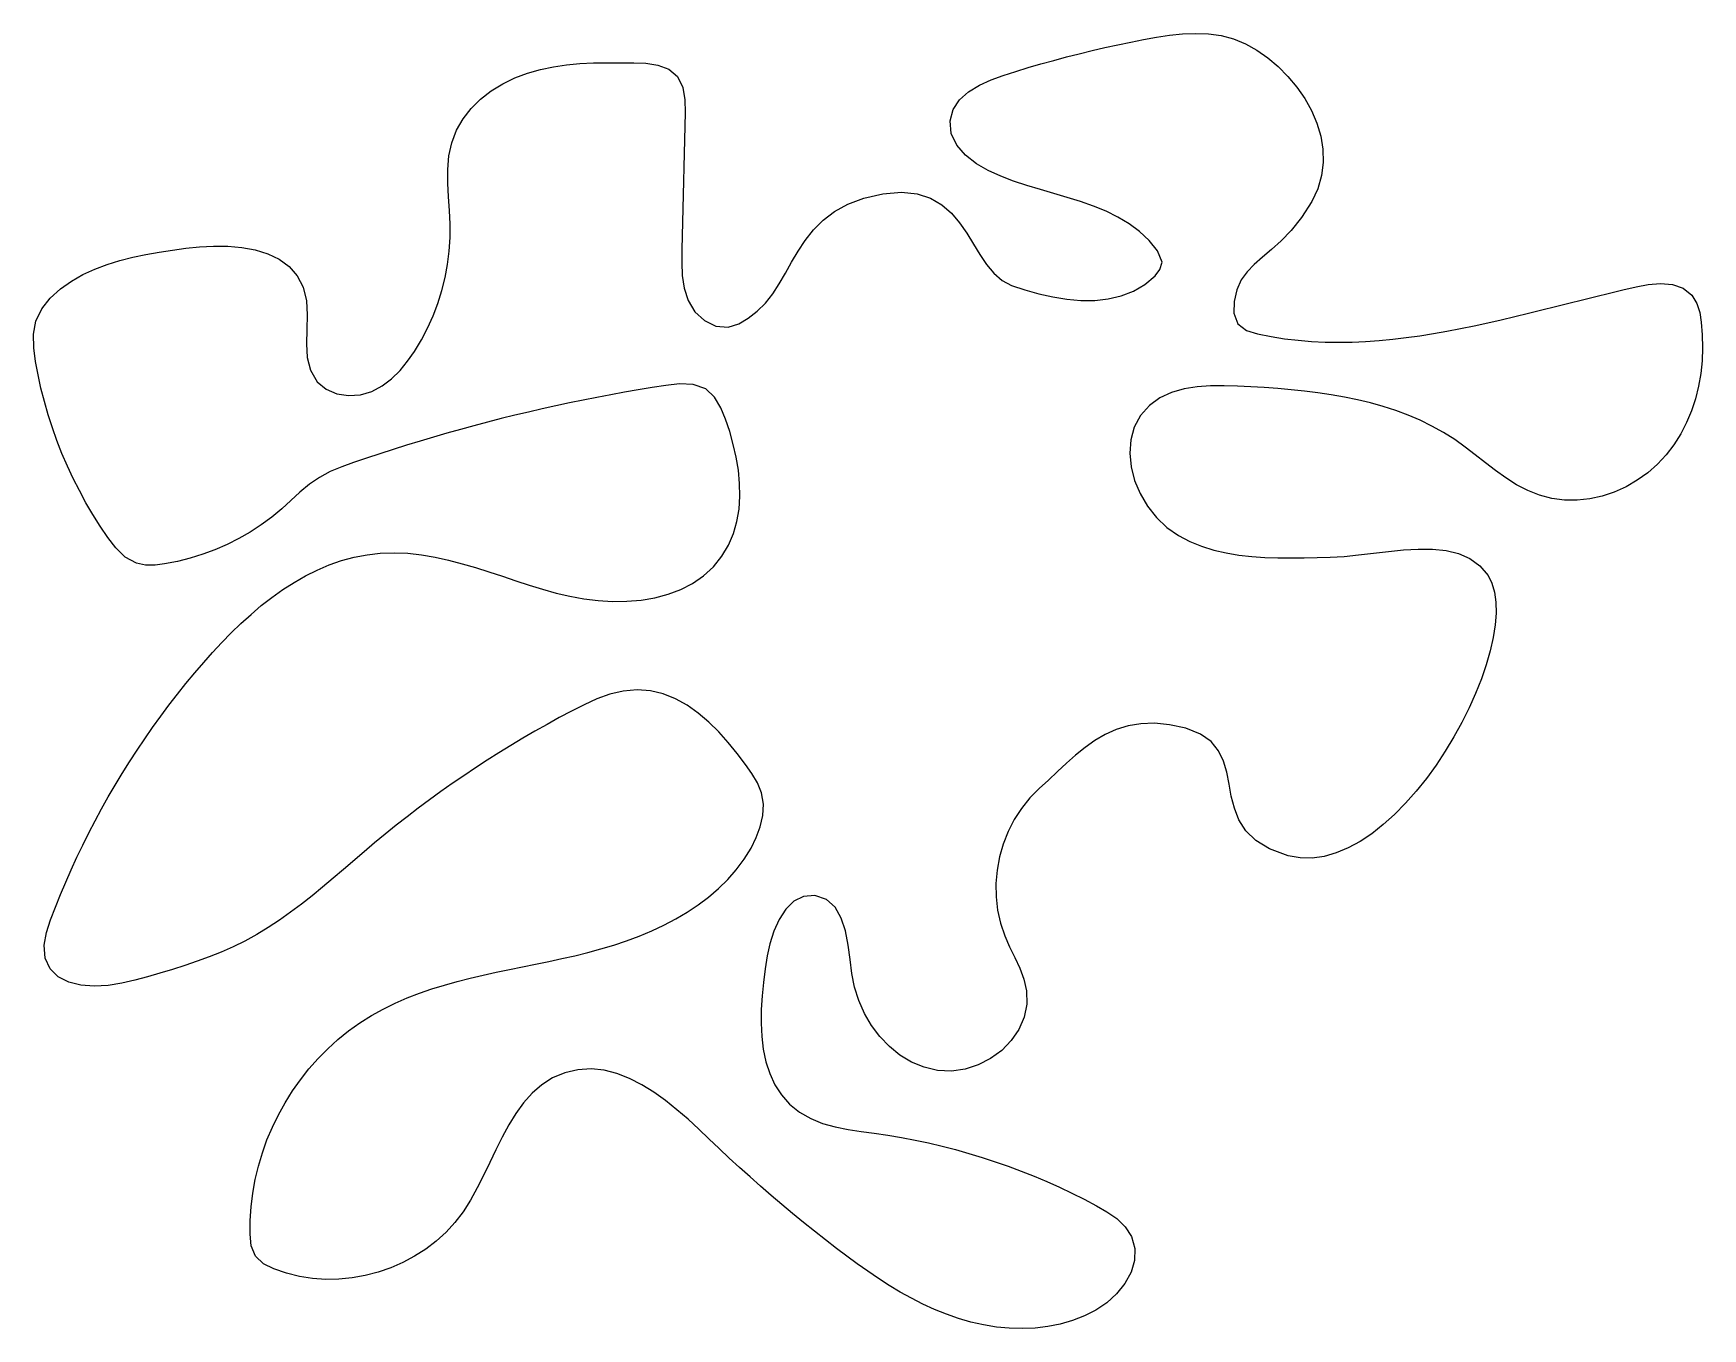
# Model space of a CAD drawing. Extents: x 0 to 119, y 0 to 92.
import ezdxf

# ---------------------------------------------------------------- set-up
doc = ezdxf.new("R2010")
doc.units = 0
doc.layers.get('0').update_dxf_attribs({"linetype": 'CONTINUOUS'})

msp = doc.modelspace()

# ---------------------------------------------------------------- linework, layer by layer
at = {"color": 0}
for p, q in [((77.3395, 91.6189), (78.2616, 91.8118)), ((78.2616, 91.8118), (79.1849, 91.9939)), ((79.1849, 91.9939), (80.1028, 92.159)), ((80.1028, 92.159), (81.0313, 92.2969)), ((81.0313, 92.2969), (81.9644, 92.3907)), ((81.9644, 92.3907), (82.8947, 92.4278)), ((82.8947, 92.4278), (83.8151, 92.3907)), ((83.8151, 92.3907), (84.7178, 92.2651)), ((84.7178, 92.2651), (85.5941, 92.0365)), ((85.5941, 92.0365), (86.4401, 91.6862)), ((86.4401, 91.6862), (87.2504, 91.229)), ((71.8633, 90.2476), (72.7699, 90.5013)), ((72.7699, 90.5013), (73.6783, 90.745)), ((73.6783, 90.745), (74.5906, 90.9782)), ((74.5906, 90.9782), (75.504, 91.2026)), ((75.504, 91.2026), (76.4219, 91.415)), ((76.4219, 91.415), (77.3395, 91.6189)), ((87.2504, 91.229), (88.0346, 90.6805)), ((88.0346, 90.6805), (88.7815, 90.0536)), ((34.3449, 89.2584), (35.2433, 89.5974)), ((35.2433, 89.5974), (36.1597, 89.8536)), ((36.1597, 89.8536), (37.09, 90.0451)), ((37.09, 90.0451), (38.0326, 90.1802)), ((38.0326, 90.1802), (38.9819, 90.267)), ((38.9819, 90.267), (39.9383, 90.3153)), ((39.9383, 90.3153), (40.8975, 90.3358)), ((40.8975, 90.3358), (41.8578, 90.3358)), ((41.8578, 90.3358), (42.8156, 90.3277)), ((42.8156, 90.3277), (43.6809, 90.2917)), ((43.6809, 90.2917), (44.5354, 90.1622)), ((44.5354, 90.1622), (45.3111, 89.8701)), ((45.3111, 89.8701), (45.937, 89.3452)), ((45.937, 89.3452), (46.3296, 88.5705)), ((68.3108, 89.1191), (69.1624, 89.4249)), ((69.1624, 89.4249), (70.0595, 89.7089)), ((70.0595, 89.7089), (70.9595, 89.983)), ((70.9595, 89.983), (71.8633, 90.2476)), ((88.7815, 90.0536), (89.4775, 89.3533)), ((89.4775, 89.3533), (90.1129, 88.5913)), ((31.9002, 87.7341), (32.6567, 88.3239)), ((32.6567, 88.3239), (33.4767, 88.834)), ((33.4767, 88.834), (34.3449, 89.2584)), ((46.3296, 88.5705), (46.4714, 87.69)), ((66.0562, 87.6861), (66.7011, 88.2608)), ((66.7011, 88.2608), (67.4716, 88.7345)), ((67.4716, 88.7345), (68.3108, 89.1191)), ((90.1129, 88.5913), (90.6762, 87.7768)), ((30.6434, 86.3244), (31.225, 87.0673)), ((31.225, 87.0673), (31.9002, 87.7341)), ((46.4714, 87.69), (46.4799, 86.7876)), ((65.3768, 86.1868), (65.5959, 86.9982)), ((65.5959, 86.9982), (66.0562, 87.6861)), ((90.6762, 87.7768), (91.1546, 86.917)), ((91.1546, 86.917), (91.5377, 86.0227)), ((30.1749, 85.5102), (30.6434, 86.3244)), ((46.4577, 85.8075), (46.4136, 83.851)), ((46.4799, 86.7876), (46.4577, 85.8075)), ((65.4664, 85.277), (65.3768, 86.1868)), ((91.5377, 86.0227), (91.8132, 85.102)), ((29.632, 83.6828), (29.8345, 84.6282)), ((29.8345, 84.6282), (30.1749, 85.5102)), ((65.8604, 84.4557), (65.4664, 85.277)), ((91.8132, 85.102), (91.9702, 84.165)), ((29.5506, 82.7207), (29.632, 83.6828)), ((46.4136, 83.851), (46.3903, 82.8724)), ((66.482, 83.735), (65.8604, 84.4557)), ((67.2539, 83.1247), (66.482, 83.735)), ((91.9702, 84.165), (91.9963, 83.221)), ((29.5576, 81.7481), (29.5506, 82.7207)), ((46.3903, 82.8724), (46.3684, 81.8942)), ((68.0985, 82.641), (67.2539, 83.1247)), ((68.9903, 82.2427), (68.0985, 82.641)), ((69.9135, 81.8914), (68.9903, 82.2427)), ((91.8806, 82.2773), (91.6122, 81.3428)), ((91.9963, 83.221), (91.8806, 82.2773)), ((29.6127, 80.7695), (29.5576, 81.7481)), ((46.3684, 81.8942), (46.3462, 80.9142)), ((59.2377, 80.6813), (60.5772, 80.99)), ((60.5772, 80.99), (61.9125, 81.1029)), ((61.9125, 81.1029), (63.0439, 80.9872)), ((63.0439, 80.9872), (63.996, 80.6746)), ((70.86, 81.577), (69.9135, 81.8914)), ((71.8192, 81.2849), (70.86, 81.577)), ((72.7826, 81.0038), (71.8192, 81.2849)), ((73.7415, 80.7201), (72.7826, 81.0038)), ((91.6122, 81.3428), (91.1779, 80.4291)), ((29.6829, 79.7885), (29.6127, 80.7695)), ((29.7312, 78.8098), (29.6829, 79.7885)), ((46.3462, 80.9142), (46.2802, 77.9791)), ((57.1377, 79.714), (58.0993, 80.2499)), ((58.0993, 80.2499), (59.2377, 80.6813)), ((63.996, 80.6746), (64.7982, 80.2019)), ((64.7982, 80.2019), (65.4763, 79.6036)), ((74.6869, 80.4238), (73.7415, 80.7201)), ((75.6102, 80.1), (74.6869, 80.4238)), ((76.5016, 79.7387), (75.6102, 80.1)), ((91.1779, 80.4291), (90.4448, 79.2925)), ((29.727, 77.8524), (29.7312, 78.8098)), ((55.6383, 78.3992), (56.3245, 79.0896)), ((56.3245, 79.0896), (57.1377, 79.714)), ((65.4763, 79.6036), (66.059, 78.9132)), ((66.059, 78.9132), (66.573, 78.1664)), ((77.3536, 79.3253), (76.5016, 79.7387)), ((78.1554, 78.8501), (77.3536, 79.3253)), ((78.898, 78.2973), (78.1554, 78.8501)), ((90.4448, 79.2925), (89.7117, 78.3731)), ((29.6636, 76.8974), (29.727, 77.8524)), ((46.2802, 77.9791), (46.258, 76.9994)), ((54.5387, 76.8847), (55.0513, 77.658)), ((55.0513, 77.658), (55.6383, 78.3992)), ((66.573, 78.1664), (67.0472, 77.3977)), ((67.0472, 77.3977), (67.5086, 76.6424)), ((79.5747, 77.658), (78.898, 78.2973)), ((80.1744, 76.9179), (79.5747, 77.658)), ((88.9938, 77.6249), (88.3049, 77.0019)), ((89.7117, 78.3731), (88.9938, 77.6249)), ((5.25861, 75.9464), (6.16398, 76.2275)), ((6.16398, 76.2275), (7.08865, 76.4632)), ((7.08865, 76.4632), (8.02569, 76.6618)), ((8.02569, 76.6618), (8.97241, 76.8269)), ((8.97241, 76.8269), (9.92188, 76.9705)), ((9.92188, 76.9705), (10.8672, 77.0985)), ((10.8672, 77.0985), (11.8401, 77.1991)), ((11.8401, 77.1991), (12.8461, 77.2527)), ((12.8461, 77.2527), (13.8603, 77.2418)), ((13.8603, 77.2418), (14.8621, 77.1564)), ((14.8621, 77.1564), (15.824, 76.9828)), ((15.824, 76.9828), (16.7253, 76.7059)), ((16.7253, 76.7059), (17.5411, 76.3143)), ((17.5411, 76.3143), (18.248, 75.795)), ((29.5438, 75.9478), (29.6636, 76.8974)), ((46.258, 76.9994), (46.2456, 76.0719)), ((54.0755, 76.098), (54.5387, 76.8847)), ((67.5086, 76.6424), (67.9842, 75.9354)), ((80.5078, 76.1037), (80.1744, 76.9179)), ((87.661, 76.4575), (87.0768, 75.9449)), ((88.3049, 77.0019), (87.661, 76.4575)), ((2.71611, 74.7462), (3.52915, 75.2133)), ((3.52915, 75.2133), (4.37942, 75.6102)), ((4.37942, 75.6102), (5.25861, 75.9464)), ((18.248, 75.795), (18.8213, 75.1336)), ((18.8213, 75.1336), (19.2388, 74.3176)), ((29.1345, 74.0791), (29.366, 75.008)), ((29.366, 75.008), (29.5438, 75.9478)), ((46.2456, 76.0719), (46.2841, 75.1459)), ((46.2841, 75.1459), (46.4192, 74.2389)), ((53.1964, 74.5575), (53.636, 75.3166)), ((53.636, 75.3166), (54.0755, 76.098)), ((67.9842, 75.9354), (68.501, 75.3099)), ((68.501, 75.3099), (69.088, 74.8026)), ((79.266, 74.5105), (79.9994, 75.1346)), ((79.9994, 75.1346), (80.3522, 75.5784)), ((80.3522, 75.5784), (80.5078, 76.1037)), ((86.5685, 75.42), (86.1494, 74.8344)), ((87.0768, 75.9449), (86.5685, 75.42)), ((1.20716, 73.5461), (1.94441, 74.2033)), ((1.94441, 74.2033), (2.71611, 74.7462)), ((19.2388, 74.3176), (19.4675, 73.3531)), ((28.8478, 73.1654), (29.1345, 74.0791)), ((46.4192, 74.2389), (46.699, 73.3668)), ((52.2125, 73.1834), (52.7308, 73.841)), ((52.7308, 73.841), (53.1964, 74.5575)), ((69.088, 74.8026), (69.7713, 74.447)), ((69.7713, 74.447), (70.7196, 74.1274)), ((70.7196, 74.1274), (71.6993, 73.8491)), ((71.6993, 73.8491), (72.6983, 73.6215)), ((77.585, 73.6946), (78.4571, 74.035)), ((78.4571, 74.035), (79.266, 74.5105)), ((85.8365, 74.1412), (85.6439, 73.2952)), ((86.1494, 74.8344), (85.8365, 74.1412)), ((111.443, 73.6632), (112.404, 73.896)), ((112.404, 73.896), (113.363, 74.1232)), ((113.363, 74.1232), (114.322, 74.3409)), ((114.322, 74.3409), (115.176, 74.501)), ((115.176, 74.501), (116.053, 74.5755)), ((116.053, 74.5755), (116.899, 74.512)), ((116.899, 74.512), (117.662, 74.2541)), ((117.662, 74.2541), (118.293, 73.7485)), ((0.17225, 71.9018), (0.59256, 72.7798)), ((0.59256, 72.7798), (1.20716, 73.5461)), ((19.4675, 73.3531), (19.5268, 72.3403)), ((28.5075, 72.2711), (28.8478, 73.1654)), ((46.699, 73.3668), (47.1812, 72.5717)), ((51.6184, 72.6048), (52.2125, 73.1834)), ((72.6983, 73.6215), (73.7073, 73.4603)), ((73.7073, 73.4603), (74.7116, 73.375)), ((74.7116, 73.375), (75.7012, 73.3764)), ((75.7012, 73.3764), (76.6632, 73.4797)), ((76.6632, 73.4797), (77.585, 73.6946)), ((85.6439, 73.2952), (85.6149, 72.4574)), ((106.624, 72.4627), (107.589, 72.7012)), ((107.589, 72.7012), (108.554, 72.9425)), ((108.554, 72.9425), (109.518, 73.1848)), ((109.518, 73.1848), (110.482, 73.4261)), ((110.482, 73.4261), (111.443, 73.6632)), ((118.293, 73.7485), (118.645, 73.1668)), ((118.645, 73.1668), (118.846, 72.5096)), ((0, 70.9595), (0.17225, 71.9018)), ((19.5268, 72.3403), (19.5006, 71.308)), ((28.1147, 71.399), (28.5075, 72.2711)), ((47.1812, 72.5717), (47.8536, 71.9307)), ((47.8536, 71.9307), (48.6639, 71.5328)), ((48.6639, 71.5328), (49.5572, 71.4622)), ((49.5572, 71.4622), (50.3054, 71.6926)), ((50.3054, 71.6926), (50.9859, 72.1071)), ((50.9859, 72.1071), (51.6184, 72.6048)), ((85.6149, 72.4574), (85.8919, 71.6979)), ((85.8919, 71.6979), (86.5283, 71.2227)), ((101.79, 71.3687), (102.757, 71.5684)), ((102.757, 71.5684), (103.725, 71.7793)), ((103.725, 71.7793), (104.691, 71.9998)), ((104.691, 71.9998), (105.658, 72.2284)), ((105.658, 72.2284), (106.624, 72.4627)), ((118.846, 72.5096), (118.955, 71.8249)), ((118.955, 71.8249), (119.032, 70.9112)), ((0.02067, 69.9932), (0, 70.9595)), ((19.5006, 71.308), (19.4744, 70.2867)), ((19.4744, 70.2867), (19.5323, 69.3057)), ((27.1763, 69.7315), (27.671, 70.5513)), ((27.671, 70.5513), (28.1147, 71.399)), ((86.5283, 71.2227), (87.3181, 70.9856)), ((87.3181, 70.9856), (88.277, 70.7954)), ((88.277, 70.7954), (89.2376, 70.6438)), ((89.2376, 70.6438), (90.1982, 70.5294)), ((90.1982, 70.5294), (91.1613, 70.4494)), ((91.1613, 70.4494), (92.1247, 70.4039)), ((92.1247, 70.4039), (93.0878, 70.3887)), ((93.0878, 70.3887), (94.0537, 70.4024)), ((94.0537, 70.4024), (95.0186, 70.4455)), ((95.0186, 70.4455), (95.9859, 70.5143)), ((95.9859, 70.5143), (96.9518, 70.6067)), ((96.9518, 70.6067), (97.9191, 70.721)), ((97.9191, 70.721), (98.8868, 70.8572)), ((98.8868, 70.8572), (99.8541, 71.0103)), ((99.8541, 71.0103), (100.821, 71.1824)), ((100.821, 71.1824), (101.79, 71.3687)), ((119.032, 70.9112), (119.053, 69.9904)), ((0.15434, 69.0287), (0.02067, 69.9932)), ((19.5323, 69.3057), (19.7624, 68.3934)), ((26.6912, 69.0344), (27.1763, 69.7315)), ((119.016, 69.07), (118.919, 68.1549)), ((119.053, 69.9904), (119.016, 69.07)), ((0.33348, 68.0667), (0.15434, 69.0287)), ((0.54295, 67.1103), (0.33348, 68.0667)), ((19.7624, 68.3934), (20.2489, 67.5778)), ((25.5488, 67.7817), (26.151, 68.3754)), ((26.151, 68.3754), (26.6912, 69.0344)), ((118.919, 68.1549), (118.761, 67.2511)), ((0.78273, 66.1624), (0.54295, 67.1103)), ((20.2489, 67.5778), (20.8787, 67.0415)), ((20.8787, 67.0415), (21.6379, 66.712)), ((21.6379, 66.712), (22.4703, 66.5826)), ((23.3233, 66.6418), (24.1377, 66.8817)), ((24.1377, 66.8817), (24.8791, 67.2758)), ((24.8791, 67.2758), (25.5488, 67.7817)), ((42.1569, 66.8211), (41.173, 66.6418)), ((43.1423, 66.9907), (42.1569, 66.8211)), ((44.129, 67.153), (43.1423, 66.9907)), ((45.1171, 67.3089), (44.129, 67.153)), ((46.0939, 67.4232), (45.1171, 67.3089)), ((47.0613, 67.3848), (46.0939, 67.4232)), ((47.9488, 67.0624), (47.0613, 67.3848)), ((48.5842, 66.4792), (47.9488, 67.0624)), ((81.1816, 66.8154), (80.3522, 66.4284)), ((82.072, 67.0719), (81.1816, 66.8154)), ((83.0047, 67.2207), (82.072, 67.0719)), ((83.9625, 67.2842), (83.0047, 67.2207)), ((84.927, 67.2881), (83.9625, 67.2842)), ((85.882, 67.2553), (84.927, 67.2881)), ((86.8345, 67.207), (85.882, 67.2553)), ((87.7895, 67.1505), (86.8345, 67.207)), ((88.7469, 67.0814), (87.7895, 67.1505)), ((89.7047, 67.0003), (88.7469, 67.0814)), ((90.6625, 66.9011), (89.7047, 67.0003)), ((91.6146, 66.7826), (90.6625, 66.9011)), ((92.5629, 66.6418), (91.6146, 66.7826)), ((118.761, 67.2511), (118.539, 66.3621)), ((1.05282, 65.2226), (0.78273, 66.1624)), ((22.4703, 66.5826), (23.3233, 66.6418)), ((36.2768, 65.6361), (35.3025, 65.4113)), ((37.2526, 65.8523), (36.2768, 65.6361)), ((38.2309, 66.0619), (37.2526, 65.8523)), ((39.2105, 66.263), (38.2309, 66.0619)), ((40.1906, 66.4573), (39.2105, 66.263)), ((41.173, 66.6418), (40.1906, 66.4573)), ((49.0347, 65.7229), (48.5842, 66.4792)), ((49.3695, 64.8945), (49.0347, 65.7229)), ((79.6025, 65.8869), (78.9563, 65.1591)), ((80.3522, 66.4284), (79.6025, 65.8869)), ((93.5041, 66.4778), (92.5629, 66.6418)), ((94.4369, 66.2852), (93.5041, 66.4778)), ((95.359, 66.0633), (94.4369, 66.2852)), ((96.2685, 65.8082), (95.359, 66.0633)), ((97.1642, 65.5175), (96.2685, 65.8082)), ((98.0447, 65.1895), (97.1642, 65.5175)), ((118.255, 65.4953), (117.906, 64.6546)), ((118.539, 66.3621), (118.255, 65.4953)), ((1.35323, 64.2909), (1.05282, 65.2226)), ((1.68121, 63.3705), (1.35323, 64.2909)), ((31.4234, 64.437), (30.4588, 64.1738)), ((32.3894, 64.692), (31.4234, 64.437)), ((33.3582, 64.94), (32.3894, 64.692)), ((34.3297, 65.1799), (33.3582, 64.94)), ((35.3025, 65.4113), (34.3297, 65.1799)), ((49.663, 64.0112), (49.3695, 64.8945)), ((78.5153, 64.3308), (78.2655, 63.4298)), ((78.9563, 65.1591), (78.5153, 64.3308)), ((98.9072, 64.8201), (98.0447, 65.1895)), ((99.7507, 64.4081), (98.9072, 64.8201)), ((100.573, 63.9491), (99.7507, 64.4081)), ((117.906, 64.6546), (117.49, 63.8471)), ((2.0395, 62.4597), (1.68121, 63.3705)), ((27.5759, 63.3416), (26.6209, 63.0481)), ((28.535, 63.6266), (27.5759, 63.3416)), ((29.4955, 63.9039), (28.535, 63.6266)), ((30.4588, 64.1738), (29.4955, 63.9039)), ((49.9195, 63.1059), (49.663, 64.0112)), ((50.1276, 62.1841), (49.9195, 63.1059)), ((78.2655, 63.4298), (78.1953, 62.4801)), ((101.372, 63.4421), (100.573, 63.9491)), ((102.114, 62.9144), (101.372, 63.4421)), ((117.49, 63.8471), (117.007, 63.0784)), ((2.42535, 61.5611), (2.0395, 62.4597)), ((23.767, 62.1249), (22.8203, 61.8024)), ((24.7151, 62.4403), (23.767, 62.1249)), ((25.6673, 62.7475), (24.7151, 62.4403)), ((26.6209, 63.0481), (25.6673, 62.7475)), ((50.2818, 61.2539), (50.1276, 62.1841)), ((78.1953, 62.4801), (78.292, 61.5075)), ((102.842, 62.3577), (102.114, 62.9144)), ((103.562, 61.7926), (102.842, 62.3577)), ((116.454, 62.3521), (115.83, 61.6811)), ((117.007, 63.0784), (116.454, 62.3521)), ((2.83876, 60.675), (2.42535, 61.5611)), ((20.3977, 60.7522), (19.6839, 60.2534)), ((21.1735, 61.1657), (20.3977, 60.7522)), ((21.9893, 61.5047), (21.1735, 61.1657)), ((22.8203, 61.8024), (21.9893, 61.5047)), ((50.3728, 60.3222), (50.2818, 61.2539)), ((78.292, 61.5075), (78.5428, 60.536)), ((104.289, 61.2373), (103.562, 61.7926)), ((105.027, 60.7095), (104.289, 61.2373)), ((115.139, 61.0761), (114.39, 60.5398)), ((115.83, 61.6811), (115.139, 61.0761)), ((3.28111, 59.8015), (2.83876, 60.675)), ((3.74964, 58.9428), (3.28111, 59.8015)), ((19.0155, 59.6911), (18.3706, 59.0984)), ((19.6839, 60.2534), (19.0155, 59.6911)), ((50.3922, 59.3975), (50.3728, 60.3222)), ((78.5428, 60.536), (78.9354, 59.5933)), ((78.9354, 59.5933), (79.4561, 58.7029)), ((105.789, 60.2273), (105.027, 60.7095)), ((106.584, 59.8096), (105.789, 60.2273)), ((107.421, 59.4734), (106.584, 59.8096)), ((112.754, 59.7048), (111.887, 59.4155)), ((113.592, 60.0812), (112.754, 59.7048)), ((114.39, 60.5398), (113.592, 60.0812)), ((4.24575, 58.0993), (3.74964, 58.9428)), ((17.7216, 58.5114), (16.9995, 57.9148)), ((18.3706, 59.0984), (17.7216, 58.5114)), ((50.1798, 57.598), (50.3301, 58.4867)), ((50.3301, 58.4867), (50.3922, 59.3975)), ((79.4561, 58.7029), (80.0929, 57.8901)), ((108.3, 59.2434), (107.421, 59.4734)), ((109.196, 59.1273), (108.3, 59.2434)), ((110.098, 59.122), (109.196, 59.1273)), ((110.998, 59.2197), (110.098, 59.122)), ((111.887, 59.4155), (110.998, 59.2197)), ((4.768, 57.2728), (4.24575, 58.0993)), ((5.31647, 56.4624), (4.768, 57.2728)), ((16.2443, 57.361), (15.4602, 56.8494)), ((16.9995, 57.9148), (16.2443, 57.361)), ((49.9318, 56.7351), (50.1798, 57.598)), ((80.0929, 57.8901), (80.833, 57.1817)), ((80.833, 57.1817), (81.6638, 56.6)), ((5.8856, 55.7142), (5.31647, 56.4624)), ((13.8107, 55.9608), (12.9522, 55.5858)), ((14.6472, 56.3824), (13.8107, 55.9608)), ((15.4602, 56.8494), (14.6472, 56.3824)), ((49.579, 55.9096), (49.9318, 56.7351)), ((81.6638, 56.6), (82.4784, 56.177)), ((82.4784, 56.177), (83.3205, 55.8341)), ((6.55256, 55.0651), (5.8856, 55.7142)), ((7.35323, 54.6241), (6.55256, 55.0651)), ((11.18, 54.9822), (10.2719, 54.755)), ((12.0744, 55.2595), (11.18, 54.9822)), ((12.9522, 55.5858), (12.0744, 55.2595)), ((21.1046, 54.5042), (21.9825, 54.81)), ((21.9825, 54.81), (22.881, 55.0556)), ((22.881, 55.0556), (23.7987, 55.233)), ((23.7987, 55.233), (24.7358, 55.3406)), ((24.7358, 55.3406), (25.7252, 55.3738)), ((25.7252, 55.3738), (26.7064, 55.3325)), ((26.7064, 55.3325), (27.6821, 55.2235)), ((27.6821, 55.2235), (28.6508, 55.058)), ((28.6508, 55.058), (29.6154, 54.8446)), ((29.6154, 54.8446), (30.5773, 54.5924)), ((48.4974, 54.3676), (49.112, 55.1272)), ((49.112, 55.1272), (49.579, 55.9096)), ((83.3205, 55.8341), (84.1858, 55.5625)), ((84.1858, 55.5625), (85.0717, 55.3558)), ((85.0717, 55.3558), (85.9758, 55.2055)), ((85.9758, 55.2055), (86.8938, 55.1021)), ((86.8938, 55.1021), (87.8223, 55.0404)), ((87.8223, 55.0404), (88.7582, 55.0115)), ((88.7582, 55.0115), (89.6966, 55.0072)), ((89.6966, 55.0072), (90.6364, 55.0196)), ((90.6364, 55.0196), (91.5719, 55.0404)), ((91.5719, 55.0404), (92.5008, 55.0637)), ((92.5008, 55.0637), (93.4805, 55.1159)), ((93.4805, 55.1159), (94.5074, 55.2154)), ((94.5074, 55.2154), (95.5682, 55.3392)), ((95.5682, 55.3392), (96.6431, 55.4662)), ((96.6431, 55.4662), (97.7152, 55.5696)), ((97.7152, 55.5696), (98.7697, 55.6299)), ((98.7697, 55.6299), (99.7878, 55.6218)), ((99.7878, 55.6218), (100.754, 55.5212)), ((100.754, 55.5212), (101.65, 55.3074)), ((101.65, 55.3074), (102.459, 54.9575)), ((102.459, 54.9575), (103.164, 54.4463)), ((8.0064, 54.4932), (7.35323, 54.6241)), ((8.6789, 54.4961), (8.0064, 54.4932)), ((9.35136, 54.5786), (8.6789, 54.4961)), ((10.2719, 54.755), (9.35136, 54.5786)), ((18.5897, 53.2529), (19.4083, 53.7199)), ((19.4083, 53.7199), (20.2461, 54.139)), ((20.2461, 54.139), (21.1046, 54.5042)), ((30.5773, 54.5924), (31.535, 54.3098)), ((31.535, 54.3098), (32.4914, 54.0067)), ((32.4914, 54.0067), (33.4464, 53.6924)), ((33.4464, 53.6924), (34.4013, 53.3742)), ((47.0172, 53.1827), (47.7957, 53.7214)), ((47.7957, 53.7214), (48.4974, 54.3676)), ((103.164, 54.4463), (103.748, 53.7503)), ((103.748, 53.7503), (104.027, 53.2059)), ((17.0146, 52.1878), (17.7919, 52.7403)), ((17.7919, 52.7403), (18.5897, 53.2529)), ((34.4013, 53.3742), (35.3579, 53.0641)), ((35.3579, 53.0641), (36.3153, 52.7678)), ((36.3153, 52.7678), (37.2745, 52.4965)), ((37.2745, 52.4965), (38.2531, 52.2647)), ((44.3219, 52.1589), (45.2699, 52.4069)), ((45.2699, 52.4069), (46.1712, 52.7473)), ((46.1712, 52.7473), (47.0172, 53.1827)), ((104.027, 53.2059), (104.213, 52.5709)), ((104.213, 52.5709), (104.311, 51.8555)), ((15.5208, 50.9778), (16.2567, 51.5994)), ((16.2567, 51.5994), (17.0146, 52.1878)), ((38.2531, 52.2647), (39.2589, 52.0859)), ((39.2589, 52.0859), (40.2802, 51.9631)), ((40.2802, 51.9631), (41.3082, 51.9024)), ((41.3082, 51.9024), (42.3305, 51.912)), ((42.3305, 51.912), (43.3395, 51.9949)), ((43.3395, 51.9949), (44.3219, 52.1589)), ((104.311, 51.8555), (104.326, 51.0688)), ((14.1097, 49.6591), (14.8042, 50.3301)), ((14.8042, 50.3301), (15.5208, 50.9778)), ((104.26, 50.2186), (104.118, 49.3159)), ((104.326, 51.0688), (104.26, 50.2186)), ((12.7799, 48.2656), (13.4345, 48.9701)), ((13.4345, 48.9701), (14.1097, 49.6591)), ((104.118, 49.3159), (103.903, 48.3665)), ((12.1474, 47.552), (12.7799, 48.2656)), ((103.903, 48.3665), (103.62, 47.3826)), ((10.8838, 46.0446), (11.5094, 46.8037)), ((11.5094, 46.8037), (12.1474, 47.552)), ((103.62, 47.3826), (103.273, 46.3709)), ((9.66971, 44.4969), (10.2691, 45.2755)), ((10.2691, 45.2755), (10.8838, 46.0446)), ((41.1194, 45.2769), (40.1877, 44.9407)), ((42.0744, 45.5069), (41.1194, 45.2769)), ((43.0541, 45.5965), (42.0744, 45.5069)), ((44.009, 45.5235), (43.0541, 45.5965)), ((44.9241, 45.3044), (44.009, 45.5235)), ((45.7976, 44.9531), (44.9241, 45.3044)), ((102.864, 45.3401), (102.398, 44.2997)), ((103.273, 46.3709), (102.864, 45.3401)), ((9.08128, 43.7085), (9.66971, 44.4969)), ((38.3907, 44.0778), (37.5116, 43.6079)), ((39.2783, 44.5287), (38.3907, 44.0778)), ((40.1877, 44.9407), (39.2783, 44.5287)), ((46.6302, 44.4885), (45.7976, 44.9531)), ((47.4225, 43.9279), (46.6302, 44.4885)), ((102.398, 44.2997), (101.88, 43.2594)), ((7.94438, 42.1033), (8.50526, 42.9108)), ((8.50526, 42.9108), (9.08128, 43.7085)), ((36.6377, 43.1285), (35.7699, 42.6378)), ((37.5116, 43.6079), (36.6377, 43.1285)), ((48.175, 43.2883), (47.4225, 43.9279)), ((48.8872, 42.5856), (48.175, 43.2883)), ((78.0796, 43.0209), (77.2365, 42.762)), ((78.9876, 43.174), (78.0796, 43.0209)), ((79.9715, 43.2058), (78.9876, 43.174)), ((81.0383, 43.101), (79.9715, 43.2058)), ((82.1986, 42.8473), (81.0383, 43.101)), ((101.88, 43.2594), (101.312, 42.2271)), ((7.39454, 41.2873), (7.94438, 42.1033)), ((34.9071, 42.1351), (34.0527, 41.6221)), ((35.7699, 42.6378), (34.9071, 42.1351)), ((49.5625, 41.8373), (48.8872, 42.5856)), ((50.1978, 41.0602), (49.5625, 41.8373)), ((75.7093, 41.9806), (75.0066, 41.486)), ((76.4494, 42.4106), (75.7093, 41.9806)), ((77.2365, 42.762), (76.4494, 42.4106)), ((83.2446, 42.4395), (82.1986, 42.8473)), ((84.0024, 41.898), (83.2446, 42.4395)), ((84.5263, 41.2475), (84.0024, 41.898)), ((101.312, 42.2271), (100.699, 41.2115)), ((6.85987, 40.4618), (7.39454, 41.2873)), ((32.3605, 40.5652), (31.5254, 40.0209)), ((33.2038, 41.1), (32.3605, 40.5652)), ((34.0527, 41.6221), (33.2038, 41.1)), ((50.7944, 40.2731), (50.1978, 41.0602)), ((74.3327, 40.9416), (73.6783, 40.3627)), ((75.0066, 41.486), (74.3327, 40.9416)), ((84.8762, 40.5088), (84.5263, 41.2475)), ((85.1076, 39.7055), (84.8762, 40.5088)), ((100.699, 41.2115), (100.044, 40.2223)), ((5.82909, 38.7862), (6.33758, 39.6282)), ((6.33758, 39.6282), (6.85987, 40.4618)), ((30.6958, 39.467), (29.8745, 38.9019)), ((31.5254, 40.0209), (30.6958, 39.467)), ((51.2491, 39.6311), (50.7944, 40.2731)), ((51.646, 38.9573), (51.2491, 39.6311)), ((73.0345, 39.7619), (72.3911, 39.1555)), ((73.6783, 40.3627), (73.0345, 39.7619)), ((85.2759, 38.862), (85.1076, 39.7055)), ((100.044, 40.2223), (99.351, 39.2688)), ((5.34127, 37.9469), (5.82909, 38.7862)), ((29.0601, 38.3261), (28.2512, 37.7416)), ((29.8745, 38.9019), (29.0601, 38.3261)), ((51.9328, 38.2337), (51.646, 38.9573)), ((52.0622, 37.4329), (51.9328, 38.2337)), ((71.7391, 38.5561), (71.0639, 37.8795)), ((72.3911, 39.1555), (71.7391, 38.5561)), ((85.4396, 38.0009), (85.2759, 38.862)), ((98.6247, 38.3575), (97.8683, 37.4992)), ((99.351, 39.2688), (98.6247, 38.3575)), ((4.40559, 36.2465), (4.86586, 37.1009)), ((4.86586, 37.1009), (5.34127, 37.9469)), ((27.4519, 37.1464), (26.6581, 36.5414)), ((28.2512, 37.7416), (27.4519, 37.1464)), ((52.0224, 36.624), (52.0622, 37.4329)), ((70.4674, 37.1341), (69.9505, 36.3319)), ((71.0639, 37.8795), (70.4674, 37.1341)), ((85.6562, 37.145), (85.4396, 38.0009)), ((85.9801, 36.3181), (85.6562, 37.145)), ((97.8683, 37.4992), (97.0855, 36.7026)), ((3.95912, 35.3854), (4.40559, 36.2465)), ((25.8741, 35.9255), (25.0954, 35.3011)), ((26.6581, 36.5414), (25.8741, 35.9255)), ((51.5553, 35.0463), (51.8446, 35.8235)), ((51.8446, 35.8235), (52.0224, 36.624)), ((69.9505, 36.3319), (69.5166, 35.4817)), ((86.4704, 35.5424), (85.9801, 36.3181)), ((96.2794, 35.9763), (95.4567, 35.3289)), ((97.0855, 36.7026), (96.2794, 35.9763)), ((3.52502, 34.5171), (3.95912, 35.3854)), ((24.3265, 34.6659), (23.5851, 34.0417)), ((25.0954, 35.3011), (24.3265, 34.6659)), ((51.1845, 34.3063), (51.5553, 35.0463)), ((69.1677, 34.5901), (68.9046, 33.6696)), ((69.5166, 35.4817), (69.1677, 34.5901)), ((87.1816, 34.8423), (86.4704, 35.5424)), ((88.1726, 34.2401), (87.1816, 34.8423)), ((94.6189, 34.7693), (93.7701, 34.3076)), ((95.4567, 35.3289), (94.6189, 34.7693)), ((2.70233, 32.7601), (3.1061, 33.6421)), ((3.1061, 33.6421), (3.52502, 34.5171)), ((23.5851, 34.0417), (22.1106, 32.7767)), ((50.1329, 32.7587), (50.6871, 33.507)), ((50.6871, 33.507), (51.1845, 34.3063)), ((68.9046, 33.6696), (68.7324, 32.7284)), ((89.498, 33.7592), (88.1726, 34.2401)), ((90.3429, 33.6035), (89.498, 33.7592)), ((91.1973, 33.5897), (90.3429, 33.6035)), ((92.0542, 33.7082), (91.1973, 33.5897)), ((92.9143, 33.9507), (92.0542, 33.7082)), ((93.7701, 34.3076), (92.9143, 33.9507)), ((2.31235, 31.8727), (2.70233, 32.7601)), ((21.3706, 32.1455), (20.6265, 31.5199)), ((22.1106, 32.7767), (21.3706, 32.1455)), ((49.524, 32.0601), (50.1329, 32.7587)), ((68.7324, 32.7284), (68.6513, 31.7762)), ((1.5751, 30.0771), (1.93614, 30.9783)), ((1.93614, 30.9783), (2.31235, 31.8727)), ((20.6265, 31.5199), (19.8768, 30.9053)), ((48.1598, 30.8033), (48.864, 31.4083)), ((48.864, 31.4083), (49.524, 32.0601)), ((68.6513, 31.7762), (68.6622, 30.8212)), ((1.22783, 29.1717), (1.5751, 30.0771)), ((19.1161, 30.3044), (18.3431, 29.7229)), ((19.8768, 30.9053), (19.1161, 30.3044)), ((46.6302, 29.7229), (47.4126, 30.2424)), ((47.4126, 30.2424), (48.1598, 30.8033)), ((53.6607, 29.9351), (53.1883, 29.2048)), ((54.2382, 30.5015), (53.6607, 29.9351)), ((54.9243, 30.8446), (54.2382, 30.5015)), ((55.7265, 30.9066), (54.9243, 30.8446)), ((56.5587, 30.6352), (55.7265, 30.9066)), ((57.1761, 30.0826), (56.5587, 30.6352)), ((57.6157, 29.3109), (57.1761, 30.0826)), ((68.6622, 30.8212), (68.7698, 29.8731)), ((68.7698, 29.8731), (68.9762, 28.9416)), ((0.92742, 28.2774), (1.22783, 29.1717)), ((16.7514, 28.6329), (15.926, 28.1313)), ((17.5562, 29.1648), (16.7514, 28.6329)), ((18.3431, 29.7229), (17.5562, 29.1648)), ((44.0986, 28.3972), (44.9682, 28.8024)), ((44.9682, 28.8024), (45.8128, 29.2433)), ((45.8128, 29.2433), (46.6302, 29.7229)), ((53.1883, 29.2048), (52.8161, 28.3669)), ((57.9191, 28.3876), (57.6157, 29.3109)), ((68.9762, 28.9416), (69.281, 28.0362)), ((0.75792, 27.3623), (0.92742, 28.2774)), ((15.0785, 27.6655), (14.2489, 27.2562)), ((15.926, 28.1313), (15.0785, 27.6655)), ((41.3879, 27.3816), (42.3044, 27.6889)), ((42.3044, 27.6889), (43.2096, 28.0279)), ((43.2096, 28.0279), (44.0986, 28.3972)), ((52.5364, 27.4794), (52.3462, 26.6017)), ((52.8161, 28.3669), (52.5364, 27.4794)), ((58.1201, 27.3761), (57.9191, 28.3876)), ((69.281, 28.0362), (69.6239, 27.2617)), ((0.83647, 26.4515), (0.75792, 27.3623)), ((1.19889, 25.6742), (0.83647, 26.4515)), ((11.6775, 26.2213), (10.7997, 25.925)), ((12.547, 26.5383), (11.6775, 26.2213)), ((13.4042, 26.8828), (12.547, 26.5383)), ((14.2489, 27.2562), (13.4042, 26.8828)), ((35.8193, 26.0215), (36.7538, 26.2144)), ((36.7538, 26.2144), (37.6851, 26.4129)), ((37.6851, 26.4129), (38.6112, 26.6237)), ((38.6112, 26.6237), (39.5372, 26.8511)), ((39.5372, 26.8511), (40.4633, 27.1032)), ((40.4633, 27.1032), (41.3879, 27.3816)), ((52.3462, 26.6017), (52.1945, 25.6742)), ((58.262, 26.3412), (58.1201, 27.3761)), ((58.3805, 25.3476), (58.262, 26.3412)), ((69.6239, 27.2617), (69.9946, 26.4956)), ((69.9946, 26.4956), (70.3474, 25.7266)), ((1.77491, 25.1092), (1.19889, 25.6742)), ((2.52043, 24.733), (1.77491, 25.1092)), ((8.13456, 25.1258), (7.24158, 24.875)), ((9.02614, 25.3821), (8.13456, 25.1258)), ((9.915, 25.6467), (9.02614, 25.3821)), ((10.7997, 25.925), (9.915, 25.6467)), ((30.2355, 24.7854), (31.1547, 25.0197)), ((31.1547, 25.0197), (32.0807, 25.2374)), ((32.0807, 25.2374), (33.0123, 25.4427)), ((33.0123, 25.4427), (33.9466, 25.6398)), ((33.9466, 25.6398), (34.8837, 25.8313)), ((34.8837, 25.8313), (35.8193, 26.0215)), ((52.1945, 25.6742), (52.0651, 24.7206)), ((58.5639, 24.372), (58.3805, 25.3476)), ((70.3474, 25.7266), (70.6409, 24.9411)), ((3.39135, 24.5222), (2.52043, 24.733)), ((4.34358, 24.4547), (3.39135, 24.5222)), ((5.33164, 24.5071), (4.34358, 24.4547)), ((6.31278, 24.6545), (5.33164, 24.5071)), ((7.24158, 24.875), (6.31278, 24.6545)), ((26.6554, 23.6058), (27.5318, 23.9448)), ((27.5318, 23.9448), (28.422, 24.2521)), ((28.422, 24.2521), (29.3233, 24.5305)), ((29.3233, 24.5305), (30.2355, 24.7854)), ((52.0651, 24.7206), (51.9673, 23.7546)), ((58.8617, 23.4184), (58.5639, 24.372)), ((70.6409, 24.9411), (70.8297, 24.1253)), ((70.8297, 24.1253), (70.8561, 23.1593)), ((24.1198, 22.3614), (24.948, 22.8176)), ((24.948, 22.8176), (25.7927, 23.2324)), ((25.7927, 23.2324), (26.6554, 23.6058)), ((51.9095, 22.7845), (51.8982, 21.8199)), ((51.9673, 23.7546), (51.9095, 22.7845)), ((59.2667, 22.5048), (58.8617, 23.4184)), ((70.8561, 23.1593), (70.667, 22.2319)), ((22.4855, 21.2645), (23.2861, 21.8364)), ((23.2861, 21.8364), (24.1198, 22.3614)), ((51.8982, 21.8199), (51.9465, 20.869)), ((59.7697, 21.6421), (59.2667, 22.5048)), ((60.3663, 20.8497), (59.7697, 21.6421)), ((70.667, 22.2319), (70.2867, 21.3624)), ((20.993, 19.9871), (21.7206, 20.6471)), ((21.7206, 20.6471), (22.4855, 21.2645)), ((51.9465, 20.869), (52.0594, 19.9444)), ((61.0485, 20.14), (60.3663, 20.8497)), ((69.7438, 20.5686), (69.0619, 19.8686)), ((70.2867, 21.3624), (69.7438, 20.5686)), ((19.6522, 18.5484), (20.3026, 19.287)), ((20.3026, 19.287), (20.993, 19.9871)), ((52.0594, 19.9444), (52.2496, 19.0528)), ((52.2496, 19.0528), (52.5226, 18.2067)), ((61.8077, 19.5282), (61.0485, 20.14)), ((62.6389, 19.0293), (61.8077, 19.5282)), ((68.2667, 19.2829), (67.3862, 18.8268)), ((69.0619, 19.8686), (68.2667, 19.2829)), ((19.0431, 17.7753), (19.6522, 18.5484)), ((37.0307, 17.8993), (36.2603, 17.4101)), ((37.8989, 18.2673), (37.0307, 17.8993)), ((38.8401, 18.4892), (37.8989, 18.2673)), ((39.7743, 18.5415), (38.8401, 18.4892)), ((40.6975, 18.4437), (39.7743, 18.5415)), ((41.6084, 18.2122), (40.6975, 18.4437)), ((42.5055, 17.8635), (41.6084, 18.2122)), ((43.3846, 17.4143), (42.5055, 17.8635)), ((52.5226, 18.2067), (52.8906, 17.4143)), ((63.5346, 18.66), (62.6389, 19.0293)), ((64.4867, 18.434), (63.5346, 18.66)), ((65.4706, 18.3844), (64.4867, 18.434)), ((66.4464, 18.5222), (65.4706, 18.3844)), ((67.3862, 18.8268), (66.4464, 18.5222)), ((17.9531, 16.1355), (18.4754, 16.9706)), ((18.4754, 16.9706), (19.0431, 17.7753)), ((35.5755, 16.8148), (34.9636, 16.13)), ((36.2603, 17.4101), (35.5755, 16.8148)), ((44.2447, 16.881), (43.3846, 17.4143)), ((45.0854, 16.2815), (44.2447, 16.881)), ((52.8906, 17.4143), (53.359, 16.6853)), ((53.359, 16.6853), (53.939, 16.0307)), ((17.4749, 15.2728), (17.9531, 16.1355)), ((34.9636, 16.13), (34.411, 15.3679)), ((45.8996, 15.6325), (45.0854, 16.2815)), ((46.6908, 14.9503), (45.8996, 15.6325)), ((53.939, 16.0307), (54.6393, 15.4575)), ((16.6619, 13.48), (17.045, 14.3867)), ((17.045, 14.3867), (17.4749, 15.2728)), ((33.9066, 14.5452), (33.4381, 13.677)), ((34.411, 15.3679), (33.9066, 14.5452)), ((47.4528, 14.253), (46.6908, 14.9503)), ((54.6393, 15.4575), (55.4383, 14.9972)), ((55.4383, 14.9972), (56.2913, 14.6554)), ((56.2913, 14.6554), (57.187, 14.4088)), ((57.187, 14.4088), (58.1078, 14.2296)), ((16.3298, 12.5525), (16.6619, 13.48)), ((33.4381, 13.677), (32.9902, 12.7786)), ((48.1831, 13.5558), (47.4528, 14.253)), ((48.9066, 12.864), (48.1831, 13.5558)), ((58.1078, 14.2296), (59.0405, 14.0904)), ((59.0405, 14.0904), (59.9708, 13.965)), ((59.9708, 13.965), (60.9466, 13.8204)), ((60.9466, 13.8204), (61.9196, 13.655)), ((61.9196, 13.655), (62.8883, 13.4676)), ((62.8883, 13.4676), (63.8528, 13.2608)), ((63.8528, 13.2608), (64.812, 13.0349)), ((16.0486, 11.61), (16.3298, 12.5525)), ((32.9902, 12.7786), (32.552, 11.8635)), ((49.6355, 12.1805), (48.9066, 12.864)), ((50.3714, 11.5039), (49.6355, 12.1805)), ((64.812, 13.0349), (65.7669, 12.7868)), ((65.7669, 12.7868), (66.7163, 12.5195)), ((66.7163, 12.5195), (67.6603, 12.2329)), ((67.6603, 12.2329), (68.5973, 11.9269)), ((68.5973, 11.9269), (69.529, 11.6003)), ((15.8213, 10.6536), (16.0486, 11.61)), ((32.1124, 10.9485), (31.6549, 10.0487)), ((32.552, 11.8635), (32.1124, 10.9485)), ((51.1129, 10.8341), (50.3714, 11.5039)), ((51.8626, 10.1713), (51.1129, 10.8341)), ((69.529, 11.6003), (70.4522, 11.2558)), ((70.4522, 11.2558), (71.3687, 10.8906)), ((71.3687, 10.8906), (72.2782, 10.5062)), ((15.5291, 8.7092), (15.6463, 9.68484)), ((15.6463, 9.68484), (15.8213, 10.6536)), ((31.6549, 10.0487), (31.1699, 9.17773)), ((52.6175, 9.51537), (51.8626, 10.1713)), ((72.2782, 10.5062), (73.1781, 10.1038)), ((73.1781, 10.1038), (74.0696, 9.68209)), ((74.0696, 9.68209), (74.9515, 9.24112)), ((15.4671, 7.72664), (15.5291, 8.7092)), ((30.6448, 8.35092), (30.0702, 7.59714)), ((31.1699, 9.17773), (30.6448, 8.35092)), ((53.3799, 8.86767), (52.6175, 9.51537)), ((54.1472, 8.22688), (53.3799, 8.86767)), ((74.9515, 9.24112), (75.8254, 8.78223)), ((75.8254, 8.78223), (76.5665, 8.35642)), ((76.5665, 8.35642), (77.2679, 7.8686)), ((15.4657, 6.74275), (15.4671, 7.72664)), ((30.0702, 7.59714), (29.4321, 6.89984)), ((54.9219, 7.59435), (54.1472, 8.22688)), ((55.7018, 6.96874), (54.9219, 7.59435)), ((77.2679, 7.8686), (77.8729, 7.28846)), ((77.8729, 7.28846), (78.3248, 6.58841)), ((15.5429, 5.92557), (15.4657, 6.74275)), ((28.7348, 6.26318), (27.9852, 5.68854)), ((29.4321, 6.89984), (28.7348, 6.26318)), ((56.4885, 6.35), (55.7018, 6.96874)), ((57.2795, 5.73952), (56.4885, 6.35)), ((78.3248, 6.58841), (78.5661, 5.74089)), ((15.835, 5.17867), (15.5429, 5.92557)), ((16.4221, 4.63158), (15.835, 5.17867)), ((27.1901, 5.17592), (26.355, 4.73082)), ((27.9852, 5.68854), (27.1901, 5.17592)), ((58.014, 5.18693), (57.2795, 5.73952)), ((58.7555, 4.64263), (58.014, 5.18693)), ((78.5414, 4.881), (78.2877, 4.03627)), ((78.5661, 5.74089), (78.5414, 4.881)), ((17.1579, 4.27193), (16.4221, 4.63158)), ((18.0551, 3.96187), (17.1579, 4.27193)), ((18.9728, 3.73585), (18.0551, 3.96187)), ((19.9058, 3.59255), (18.9728, 3.73585)), ((20.8484, 3.52915), (19.9058, 3.59255)), ((22.7376, 3.63527), (21.7951, 3.54432)), ((23.6706, 3.80199), (22.7376, 3.63527)), ((24.5897, 4.0404), (23.6706, 3.80199)), ((25.4854, 4.35046), (24.5897, 4.0404)), ((26.355, 4.73082), (25.4854, 4.35046)), ((59.508, 4.1093), (58.7555, 4.64263)), ((60.27, 3.59392), (59.508, 4.1093)), ((61.0443, 3.09783), (60.27, 3.59392)), ((78.2877, 4.03627), (77.8468, 3.2315)), ((21.7951, 3.54432), (20.8484, 3.52915)), ((61.83, 2.62378), (61.0443, 3.09783)), ((62.6304, 2.1773), (61.83, 2.62378)), ((77.2555, 2.49563), (76.5528, 1.85346)), ((77.8468, 3.2315), (77.2555, 2.49563)), ((63.445, 1.76251), (62.6304, 2.1773)), ((64.2758, 1.38079), (63.445, 1.76251)), ((65.1235, 1.03628), (64.2758, 1.38079)), ((75.777, 1.33119), (74.961, 0.92191)), ((76.5528, 1.85346), (75.777, 1.33119)), ((65.9874, 0.73312), (65.1235, 1.03628)), ((66.8708, 0.47818), (65.9874, 0.73312)), ((67.7718, 0.27561), (66.8708, 0.47818)), ((68.6855, 0.12816), (67.7718, 0.27561)), ((69.6048, 0.04134), (68.6855, 0.12816)), ((70.5252, 0.01516), (69.6048, 0.04134)), ((71.4417, 0.05374), (70.5252, 0.01516)), ((72.3498, 0.15985), (71.4417, 0.05374)), ((73.2413, 0.339), (72.3498, 0.15985)), ((74.1137, 0.59118), (73.2413, 0.339)), ((74.961, 0.92191), (74.1137, 0.59118))]:
    msp.add_line(p, q, dxfattribs=at)

doc.saveas('drawing.dxf')
